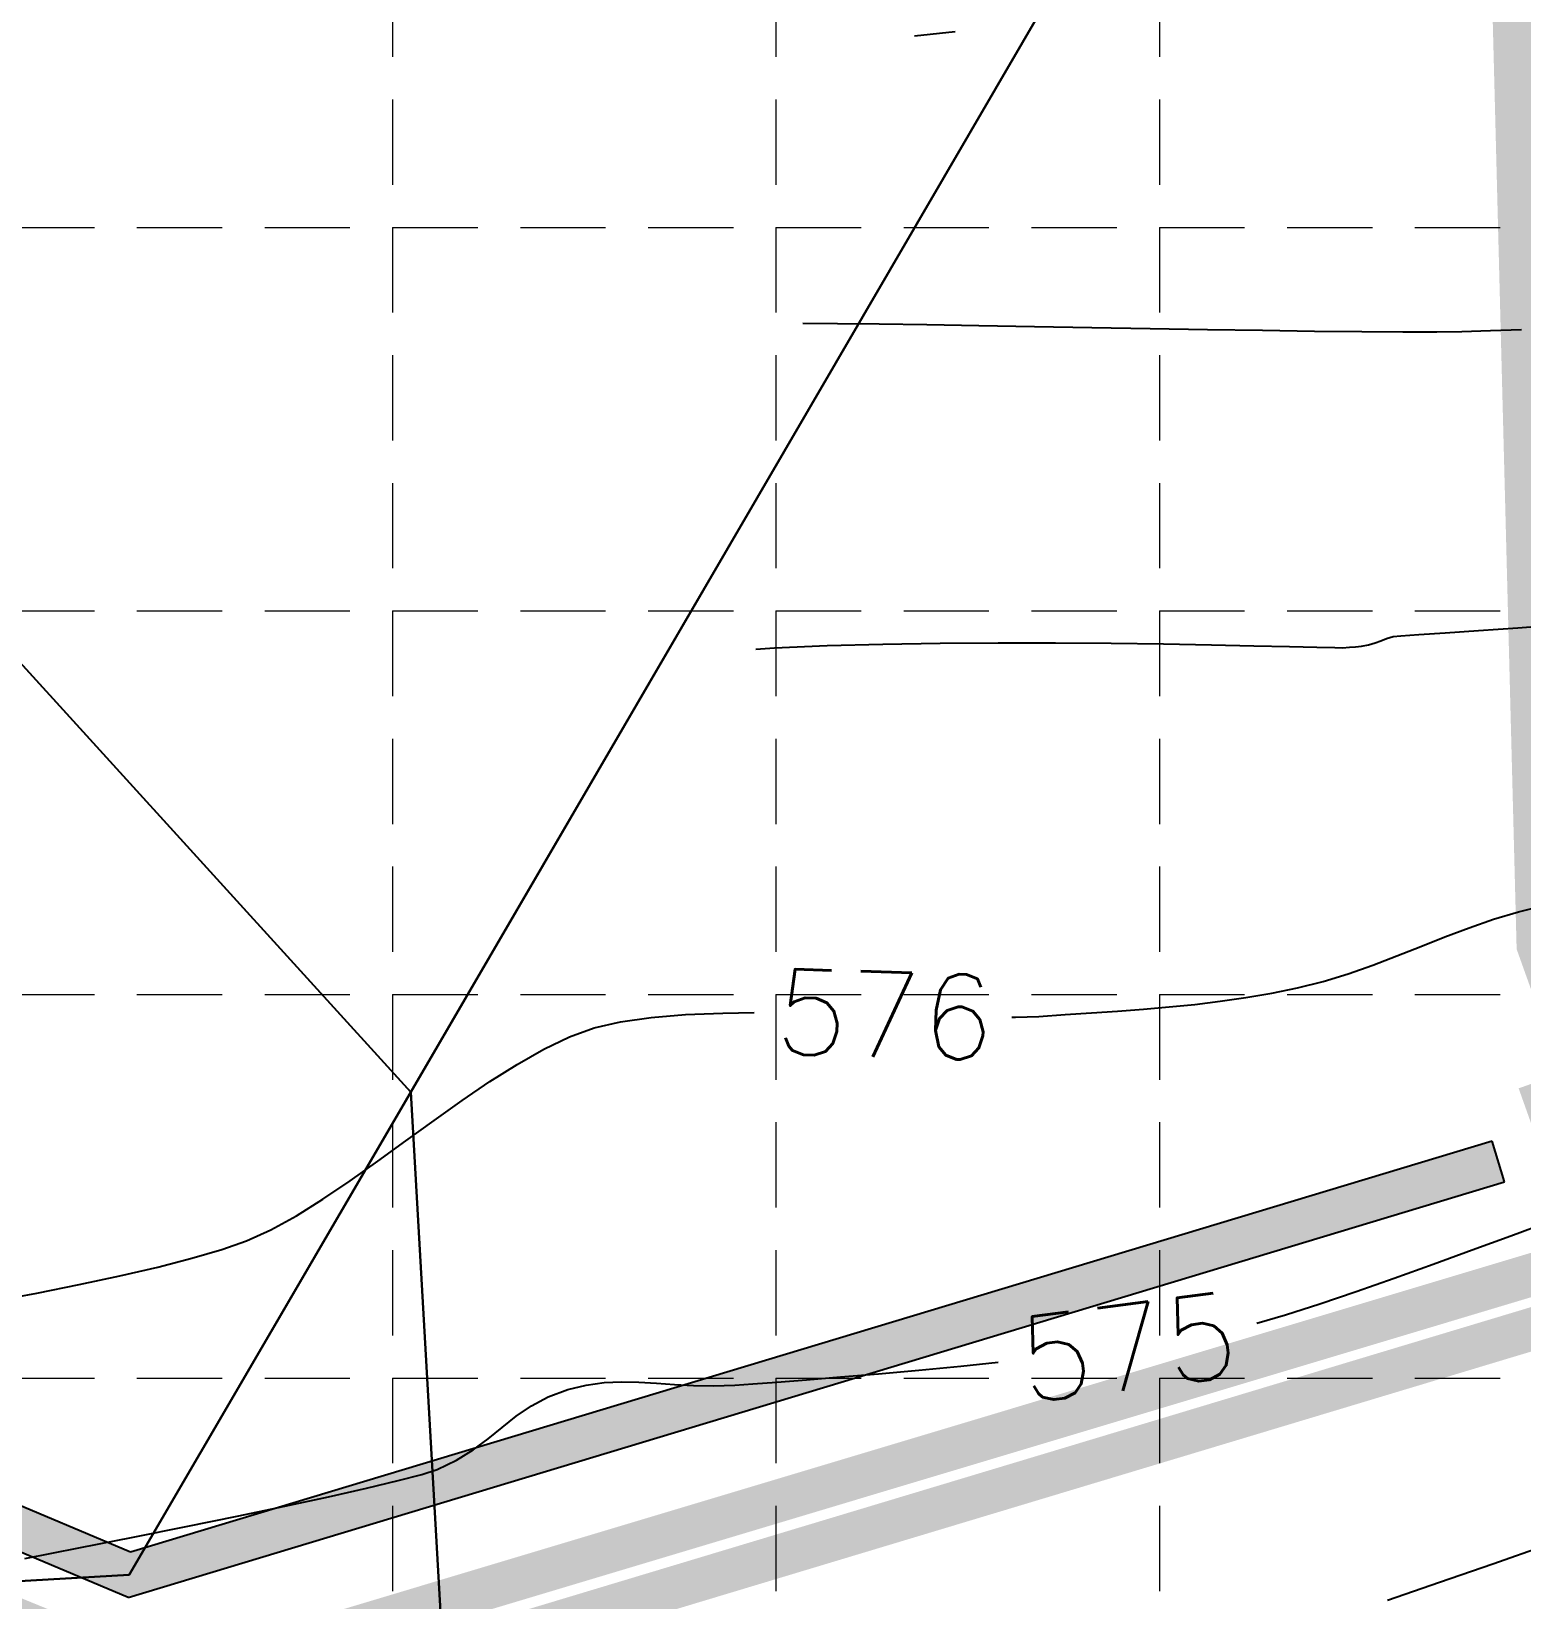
# Model space of a CAD drawing. Header units: inches. Extents: x 2547543 to 2548696, y 7125653 to 7126375.
# Drawn here: x 2548228.6 to 2548298.6, y 7125914 to 7125987.6 of the extents above; entities that cross this region are included whole.
import ezdxf

# ---------------------------------------------------------------- set-up
doc = ezdxf.new("R2010")
doc.units = ezdxf.units.IN
doc.header["$MEASUREMENT"] = 0
doc.linetypes.add('HIDDEN', pattern=[0.375, 0.25, -0.125])
doc.linetypes.add('XHFH001GR$0$HIDDEN2', pattern=[0.1875, 0.125, -0.0625])
for name, color, linetype in [('CONT-MJR', 6, 'Continuous'), ('CONT-MNR', 14, 'Continuous'), ('GRID', 254, 'HIDDEN'), ('LIMITS OF DISTURBANCE', 1, 'HIDDEN'), ('SILT FENCE', 200, 'Continuous'), ('V-AREA', 6, 'Continuous'), ('V-PROP-SUBD-N', 7, 'Continuous'), ('XHFH001GR$0$C-GRAD-WALL-N', 7, 'XHFH001GR$0$HIDDEN2')]:
    doc.layers.add(name, color=color, linetype=linetype)
doc.styles.add('L80', font='simplex', dxfattribs={"height": 3.2})

msp = doc.modelspace()

# ---------------------------------------------------------------- linework, layer by layer
at = {"layer": 'CONT-MJR', "color": 35, "elevation": 575}
for points in [[(2548298.0895087, 7125931.057333926), (2548299.850462907, 7125931.700190539)], [(2548294.437989104, 7125929.718485488), (2548296.274709333, 7125930.390675282)], [(2548290.826483251, 7125928.430595958), (2548292.611272311, 7125929.059035419)], [(2548287.510385525, 7125927.339832367), (2548289.115546224, 7125927.851437979)], [(2548272.268849945, 7125924.936843045), (2548274.015714976, 7125925.112820595)], [(2548253.807830186, 7125923.839947429), (2548254.674795489, 7125924.047266393)], [(2548254.674795489, 7125924.047266393), (2548255.510983865, 7125924.158652751)], [(2548255.510983865, 7125924.158652751), (2548256.330122748, 7125924.195438239)], [(2548256.330122748, 7125924.195438239), (2548257.145939577, 7125924.178954596)], [(2548257.972161786, 7125924.130533557), (2548258.822516812, 7125924.071506863)], [(2548258.822516812, 7125924.071506863), (2548259.710732091, 7125924.023206249)], [(2548259.710732091, 7125924.023206249), (2548260.650535059, 7125924.006963452)], [(2548260.650535059, 7125924.006963452), (2548261.655653153, 7125924.044110213)], [(2548261.655653153, 7125924.044110213), (2548262.490259815, 7125924.1031051)], [(2548263.624811044, 7125924.187745754), (2548265.015652961, 7125924.296352387)], [(2548252.09750361, 7125923.067185933), (2548252.888415786, 7125923.495183956)], [(2548250.731622757, 7125922.056896674), (2548251.392702865, 7125922.579805968)], [(2548250.071872492, 7125921.522310657), (2548250.731622757, 7125922.056896674)], [(2548247.676692816, 7125920.087018373), (2548248.586798315, 7125920.513518897)], [(2548244.356655166, 7125919.205250857), (2548245.837701197, 7125919.55936716)], [(2548245.837701197, 7125919.55936716), (2548246.961563907, 7125919.856398752)], [(2548235.89164739, 7125917.404483695), (2548238.285921925, 7125917.893666262)]]:
    msp.add_lwpolyline(points, dxfattribs=at)
at = {"layer": 'CONT-MJR', "color": 35, "extrusion": (0.3448163924733743, -0.9386701526530222, 0), "elevation": -5810203.839211368}
msp.add_lwpolyline([(4849147.263515571, 575.0000000000009), (4849149.196888398, 575.0000000000009)], dxfattribs=at)
at = {"layer": 'CONT-MJR', "color": 35, "extrusion": (-0.3395544259966493, 0.9405864084634044, 0), "elevation": 5837267.985711061}
msp.add_lwpolyline([(-4816530.146284069, 575.0000000000009), (-4816532.088388244, 575.0000000000009)], dxfattribs=at)
at = {"layer": 'CONT-MJR', "color": 35, "extrusion": (0.3206317388850456, -0.9472039315899993, 0), "elevation": -5932644.506809309}
msp.add_lwpolyline([(4698548.107249321, 575.0000000000009), (4698549.913552031, 575.0000000000009)], dxfattribs=at)
at = {"layer": 'CONT-MJR', "color": 35, "extrusion": (0.2786566259188935, -0.960390797973147, 0), "elevation": -6133577.844684985}
msp.add_lwpolyline([(4433037.345250784, 575), (4433038.744625045, 575)], dxfattribs=at)
at = {"layer": 'CONT-MJR', "color": 35, "extrusion": (0.08944232049066321, -0.9959920036351927, 0), "elevation": -6869440.860759846}
msp.add_lwpolyline([(3175414.171107643, 575.0000000000009), (3175416.076535302, 575.0000000000009)], dxfattribs=at)
at = {"layer": 'CONT-MJR', "color": 35, "extrusion": (0.09438650811754273, -0.9955356282350608, 0), "elevation": -6853589.637566414}
msp.add_lwpolyline([(3209485.017637263, 575.0000000000009), (3209487.005979849, 575.0000000000009)], dxfattribs=at)
at = {"layer": 'CONT-MJR', "color": 35, "extrusion": (-0.05850496181606961, -0.9982871177386294, 0), "elevation": -7262803.996853312}
msp.add_lwpolyline([(2126990.35948294, 575), (2126991.187122799, 575)], dxfattribs=at)
at = {"layer": 'CONT-MJR', "color": 35, "extrusion": (0.07439601970200181, -0.9972287762858126, 0), "elevation": -6916595.986813833}
msp.add_lwpolyline([(3071341.074786408, 575), (3071342.21249047, 575)], dxfattribs=at)
at = {"layer": 'CONT-MJR', "color": 35, "extrusion": (0.08135991522925483, -0.9966847867775893, 0), "elevation": -6894973.712248024}
msp.add_lwpolyline([(3119581.57046018, 575.0000000000009), (3119583.179272462, 575.0000000000009)], dxfattribs=at)
at = {"layer": 'CONT-MJR', "color": 35, "extrusion": (0.08516339069905865, -0.9963669990945302, 0), "elevation": -6883016.911658246}
msp.add_lwpolyline([(3145876.650286452, 575), (3145878.429210946, 575)], dxfattribs=at)
at = {"layer": 'CONT-MJR', "color": 35, "extrusion": (0.3511083279928352, -0.9363348450282494, 0), "elevation": -5777537.660591651}
msp.add_lwpolyline([(4887989.057166481, 575), (4887990.039095549, 575)], dxfattribs=at)
at = {"layer": 'CONT-MJR', "color": 35, "extrusion": (-0.5687688988988672, 0.8224973797194555, 0), "elevation": 4411686.511229}
msp.add_lwpolyline([(-6148933.232719377, 575.0000000000005), (-6148934.089622708, 575.0000000000005)], dxfattribs=at)
at = {"layer": 'CONT-MJR', "color": 35, "extrusion": (-0.5270481483963911, 0.8498354248158497, 0), "elevation": 4712809.987484538}
msp.add_lwpolyline([(-5921295.13256813, 575), (-5921296.055409117, 575)], dxfattribs=at)
at = {"layer": 'CONT-MJR', "color": 35, "extrusion": (0.597655701473506, -0.8017528687171699, 0), "elevation": -4190251.838531126}
msp.add_lwpolyline([(6301913.55729544, 575), (6301914.431394234, 575)], dxfattribs=at)
at = {"layer": 'CONT-MJR', "color": 35, "extrusion": (-0.3069218666041145, 0.9517347150336832, 0), "elevation": 5999872.589871073}
msp.add_lwpolyline([(-4612355.719396703, 575.0000000000009), (-4612356.470791915, 575.0000000000009)], dxfattribs=at)
at = {"layer": 'CONT-MJR', "color": 35, "extrusion": (0.2109018409752399, -0.9775072447165057, 0), "elevation": -6428208.206303217}
msp.add_lwpolyline([(3993792.879999332, 575), (3993794.967719142, 575)], dxfattribs=at)
at = {"layer": 'CONT-MJR', "color": 35, "extrusion": (0.2194451521946584, -0.9756248383360601, 0), "elevation": -6393023.901943323}
msp.add_lwpolyline([(4049877.081708053, 575.0000000000009), (4049878.913025587, 575.0000000000009)], dxfattribs=at)
at = {"layer": 'CONT-MJR', "color": 35, "extrusion": (0.2048131682596127, -0.9788010860779934, 0), "elevation": -6452943.416803028}
msp.add_lwpolyline([(3953700.222405557, 575), (3953702.514284017, 575)], dxfattribs=at)
at = {"layer": 'CONT-MJR', "color": 35, "extrusion": (0.196452568187904, -0.980513329053908, 0), "elevation": -6486449.511570769}
msp.add_lwpolyline([(3898481.488874304, 575.0000000000009), (3898484.032139543, 575.0000000000009)], dxfattribs=at)
at = {"layer": 'CONT-MJR', "color": 35, "extrusion": (-0.1933072933420522, 0.9811382626015408, 0), "elevation": 6498917.630510163}
msp.add_lwpolyline([(-3877658.407771179, 575.0000000000009), (-3877660.998217413, 575.0000000000009)], dxfattribs=at)
at = {"layer": 'CONT-MJR', "color": 35, "extrusion": (0.1905201927537214, -0.9816832769040558, 0), "elevation": -6509903.532587877}
msp.add_lwpolyline([(3859183.99896218, 575.0000000000009), (3859186.584231738, 575.0000000000009)], dxfattribs=at)
at = {"layer": 'CONT-MNR', "color": 35}
for points, elevation in [([(2548270.079633216, 7125987.368215827), (2548272.002663529, 7125987.576592159)], 579), ([(2548268.425648914, 7125973.844257366), (2548270.661977742, 7125973.811993244)], 578), ([(2548270.661977742, 7125973.811993244), (2548273.114496779, 7125973.772258561)], 578), ([(2548275.720717127, 7125973.727476822), (2548278.418149894, 7125973.680071535)], 578), ([(2548278.418149894, 7125973.680071535), (2548281.144306181, 7125973.632466204)], 578), ([(2548283.836697095, 7125973.587084338), (2548286.432833739, 7125973.546349444)], 578), ([(2548286.432833739, 7125973.546349444), (2548288.870227218, 7125973.512685027)], 578), ([(2548288.870227218, 7125973.512685027), (2548291.086388636, 7125973.488514596)], 578), ([(2548291.086388636, 7125973.488514596), (2548293.018829099, 7125973.476261656)], 578), ([(2548295.782591573, 7125973.497202274), (2548297.124775313, 7125973.537638158)], 578), ([(2548292.566730067, 7125959.171774708), (2548292.927596465, 7125959.20709506)], 577), ([(2548292.927596465, 7125959.20709506), (2548293.760556548, 7125959.26903905)], 577), ([(2548293.760556548, 7125959.26903905), (2548294.997350861, 7125959.355220248)], 577), ([(2548294.997350861, 7125959.355220248), (2548296.569719947, 7125959.463252221)], 577), ([(2548296.569719947, 7125959.463252221), (2548298.409404351, 7125959.590748547)], 577), ([(2548263.518292258, 7125958.643174853), (2548265.98305549, 7125958.751049427)], 577), ([(2548265.98305549, 7125958.751049427), (2548268.592749191, 7125958.823858612)], 577), ([(2548268.592749191, 7125958.823858612), (2548271.289043594, 7125958.866284385)], 577), ([(2548274.013608929, 7125958.883008728), (2548276.708115427, 7125958.878713616)], 577), ([(2548276.708115427, 7125958.878713616), (2548279.31423332, 7125958.858081028)], 577), ([(2548279.31423332, 7125958.858081028), (2548281.773632838, 7125958.825792941)], 577), ([(2548281.773632838, 7125958.825792941), (2548284.027984214, 7125958.786531336)], 577), ([(2548284.027984214, 7125958.786531336), (2548286.018957676, 7125958.744978186)], 577), ([(2548286.018957676, 7125958.744978186), (2548287.688223459, 7125958.705815473)], 577), ([(2548287.688223459, 7125958.705815473), (2548288.977451791, 7125958.673725173)], 577), ([(2548289.828312904, 7125958.653389266), (2548290.182477029, 7125958.649489727)], 577), ([(2548290.182477029, 7125958.649489727), (2548290.512887245, 7125958.669940729)], 577), ([(2548290.798266135, 7125958.690271325), (2548291.081083842, 7125958.723909053)], 577), ([(2548291.40381051, 7125958.784281447), (2548291.719256913, 7125958.874902459)], 577), ([(2548291.719256913, 7125958.874902459), (2548291.985073016, 7125958.98001301)], 577), ([(2548291.985073016, 7125958.98001301), (2548292.250987756, 7125959.084131095)], 577), ([(2548294.986210731, 7125945.078428149), (2548296.12054274, 7125945.506949322)], 576), ([(2548290.450233131, 7125943.350755543), (2548291.599539849, 7125943.754775438)], 576), ([(2548289.277789132, 7125942.990281521), (2548290.450233131, 7125943.350755543)], 576), ([(2548286.857730961, 7125942.441598999), (2548288.07445041, 7125942.688321596)], 576), ([(2548261.082872986, 7125941.506527239), (2548262.556687379, 7125941.528263015)], 576), ([(2548277.1659756, 7125941.429459645), (2548278.398680581, 7125941.509989219)], 576), ([(2548278.398680581, 7125941.509989219), (2548279.619892777, 7125941.593478519)], 576), ([(2548284.444068529, 7125942.058829565), (2548285.648507915, 7125942.233464932)], 576), ([(2548255.0414848, 7125940.803665275), (2548256.280338201, 7125941.090915941)], 576), ([(2548257.726811821, 7125941.296377616), (2548259.340968976, 7125941.431198611)], 576), ([(2548274.65079171, 7125941.305133045), (2548274.824590056, 7125941.305228576)], 576), ([(2548275.919065091, 7125941.34679997), (2548277.1659756, 7125941.429459645)], 576), ([(2548250.154212893, 7125938.285690228), (2548251.436300207, 7125939.097548928)], 576), ([(2548246.20496816, 7125935.502009079), (2548247.528682971, 7125936.460680681)], 576), ([(2548238.730806888, 7125930.81974005), (2548239.871451471, 7125931.336567663)], 576), ([(2548232.779637643, 7125929.17226807), (2548234.554419146, 7125929.584341248)], 576), ([(2548294.742428426, 7125914.790591182), (2548297.235147884, 7125915.65976361)], 574)]:
    msp.add_lwpolyline(points, dxfattribs=dict(at, elevation=elevation))
at = {"layer": 'CONT-MNR', "color": 35, "extrusion": (-0.00621861759447864, -0.9999806642106704, 0), "elevation": -7141682.774991284}
msp.add_lwpolyline([(2503901.87227782, 578), (2503903.488790803, 578)], dxfattribs=at)
at = {"layer": 'CONT-MNR', "color": 35, "extrusion": (-0.01142624799095088, -0.9999347182975743, 0), "elevation": -7154625.795532346}
msp.add_lwpolyline([(2466676.968248803, 578), (2466678.926026335, 578)], dxfattribs=at)
at = {"layer": 'CONT-MNR', "color": 35, "extrusion": (-0.01718010130239216, -0.9998524111683883, 0), "elevation": -7168701.648368639}
msp.add_lwpolyline([(2425472.066559592, 578.0000000000009), (2425474.673164646, 578.0000000000009)], dxfattribs=at)
at = {"layer": 'CONT-MNR', "color": 35, "extrusion": (-0.01685320685848804, -0.9998579746236887, 0), "elevation": -7167908.272638045}
msp.add_lwpolyline([(2427823.71602163, 578), (2427826.408794987, 578)], dxfattribs=at)
at = {"layer": 'CONT-MNR', "color": 35, "extrusion": (0.001316362863213109, -0.999999133594031, 0), "elevation": -7122612.823981135}
msp.add_lwpolyline([(2557671.177821211, 578.0000000000009), (2557672.764053196, 578.0000000000009)], dxfattribs=at)
at = {"layer": 'CONT-MNR', "color": 35, "extrusion": (0.01600818333360577, -0.9998718608233547, 0), "elevation": -7084266.79474957}
msp.add_lwpolyline([(2662041.958559003, 578.0000000000009), (2662043.136241774, 578.0000000000009)], dxfattribs=at)
at = {"layer": 'CONT-MNR', "color": 35, "extrusion": (0.0323133150794263, -0.999477788481854, 0), "elevation": -7039908.344269942}
msp.add_lwpolyline([(2777230.202834453, 578.0000000000005), (2777231.67098975, 578.0000000000005)], dxfattribs=at)
at = {"layer": 'CONT-MNR', "color": 35, "extrusion": (0.07073588490892029, -0.997495079980925, 0), "elevation": -6927853.488913348}
msp.add_lwpolyline([(3045976.183180863, 577), (3045978.227040832, 577)], dxfattribs=at)
at = {"layer": 'CONT-MNR', "color": 35, "extrusion": (0.06513740434700122, -0.9978763042356179, 0), "elevation": -6944838.003813467}
msp.add_lwpolyline([(3007017.352578096, 577.0000000000009), (3007018.231352421, 577.0000000000009)], dxfattribs=at)
at = {"layer": 'CONT-MNR', "color": 35, "extrusion": (0.006138236874886276, -0.9999811608465772, 0), "elevation": -7110182.726458401}
msp.add_lwpolyline([(2591964.105251766, 577.0000000000009), (2591966.829868432, 577.0000000000009)], dxfattribs=at)
at = {"layer": 'CONT-MNR', "color": 35, "extrusion": (-0.02389356036778698, -0.9997145081336727, 0), "elevation": -7184811.967001354}
msp.add_lwpolyline([(2377296.937926669, 577.0000000000009), (2377297.789030766, 577.0000000000009)], dxfattribs=at)
at = {"layer": 'CONT-MNR', "color": 35, "extrusion": (0.07106062026140104, -0.9974719987288191, 0), "elevation": -6926861.132912729}
msp.add_lwpolyline([(3048223.474274426, 577.0000000000009), (3048223.760376583, 577.0000000000009)], dxfattribs=at)
at = {"layer": 'CONT-MNR', "color": 35, "extrusion": (0.1838799580096699, -0.9829487072285931, 0), "elevation": -6535872.258444604}
msp.add_lwpolyline([(3815160.414724555, 577.0000000000005), (3815160.743049589, 577.0000000000005)], dxfattribs=at)
at = {"layer": 'CONT-MNR', "color": 35, "extrusion": (-0.267466548183438, 0.9635671463903471, 0), "elevation": 6184757.127856272}
msp.add_lwpolyline([(-4361406.371181862, 577), (-4361406.698862516, 577)], dxfattribs=at)
at = {"layer": 'CONT-MNR', "color": 35, "extrusion": (0.2865580306649025, -0.9580628867989057, 0), "elevation": -6096869.25673669}
msp.add_lwpolyline([(4483426.064345732, 576), (4483427.289097595, 576)], dxfattribs=at)
at = {"layer": 'CONT-MNR', "color": 35, "extrusion": (0.2338597051587122, -0.9722703524756272, 0), "elevation": -6332401.954455021}
msp.add_lwpolyline([(4144106.71648068, 576.0000000000009), (4144107.955389293, 576.0000000000009)], dxfattribs=at)
at = {"layer": 'CONT-MNR', "color": 35, "extrusion": (-0.3264904775324858, 0.9452004909439106, 0), "elevation": 5903452.774317877}
msp.add_lwpolyline([(-4735204.095641817, 576.0000000000009), (-4735205.312295793, 576.0000000000009)], dxfattribs=at)
at = {"layer": 'CONT-MNR', "color": 35, "extrusion": (0.3683182726324393, -0.9296997633887276, 0), "elevation": -5686405.847169682}
msp.add_lwpolyline([(4993762.605317621, 576), (4993763.816788811, 576)], dxfattribs=at)
at = {"layer": 'CONT-MNR', "color": 35, "extrusion": (0.3673101257991841, -0.9300985278374477, 0), "elevation": -5691816.474938033}
msp.add_lwpolyline([(4987595.987268683, 576), (4987597.198365669, 576)], dxfattribs=at)
at = {"layer": 'CONT-MNR', "color": 35, "extrusion": (0.3564452904212957, -0.9343161964434086, 0), "elevation": -5749558.125755323}
msp.add_lwpolyline([(4920919.205907511, 576.0000000000005), (4920920.419551117, 576.0000000000005)], dxfattribs=at)
at = {"layer": 'CONT-MNR', "color": 35, "extrusion": (-0.2433891618682173, 0.9699287169091794, 0), "elevation": 6291430.749812855}
msp.add_lwpolyline([(-4206035.000798194, 576.0000000000005), (-4206036.24144475, 576.0000000000005)], dxfattribs=at)
at = {"layer": 'CONT-MNR', "color": 35, "extrusion": (0.1696277876291389, -0.9855082007086718, 0), "elevation": -6590414.452052476}
msp.add_lwpolyline([(3720114.220188469, 576), (3720115.447193018, 576)], dxfattribs=at)
at = {"layer": 'CONT-MNR', "color": 35, "extrusion": (0.07528591788533925, -0.9971619881283894, 0), "elevation": -6913868.516427698}
msp.add_lwpolyline([(3077530.625741688, 576.0000000000009), (3077531.84162453, 576.0000000000009)], dxfattribs=at)
at = {"layer": 'CONT-MNR', "color": 35, "extrusion": (0.08644679392332263, -0.9962564688976322, 0), "elevation": -6878974.792715109}
msp.add_lwpolyline([(3154756.076125866, 576.0000000000009), (3154757.287023747, 576.0000000000009)], dxfattribs=at)
at = {"layer": 'CONT-MNR', "color": 35, "extrusion": (0.1016375157235056, -0.9948214992638399, 0), "elevation": -6830039.039116583}
msp.add_lwpolyline([(3259348.778971453, 576), (3259349.988243958, 576)], dxfattribs=at)
at = {"layer": 'CONT-MNR', "color": 35, "extrusion": (0.1207258698785584, -0.9926858840247833, 0), "elevation": -6766178.235970441}
msp.add_lwpolyline([(3389930.338635651, 576.0000000000009), (3389931.549863176, 576.0000000000009)], dxfattribs=at)
at = {"layer": 'CONT-MNR', "color": 35, "extrusion": (0.342531703623332, -0.9395062703425123, 0), "elevation": -5822007.926506554}
msp.add_lwpolyline([(4834961.00746497, 576), (4834962.23330537, 576)], dxfattribs=at)
at = {"layer": 'CONT-MNR', "color": 35, "extrusion": (0.1406315299271084, -0.9900620045180812, 0), "elevation": -6696758.341199677}
msp.add_lwpolyline([(3525063.718723386, 576.0000000000009), (3525065.179716347, 576.0000000000009)], dxfattribs=at)
at = {"layer": 'CONT-MNR', "color": 35, "extrusion": (0.04320461379811899, -0.9990662447238198, 0), "elevation": -7009190.985105464}
msp.add_lwpolyline([(2853753.437847221, 576), (2853755.181379264, 576)], dxfattribs=at)
at = {"layer": 'CONT-MNR', "color": 35, "extrusion": (0.03795558332819771, -0.999279427234553, 0), "elevation": -7024085.288547977}
msp.add_lwpolyline([(2816907.86615503, 576), (2816908.961419284, 576)], dxfattribs=at)
at = {"layer": 'CONT-MNR', "color": 35, "extrusion": (-0.4323524834847096, 0.9017046800502945, 0), "elevation": 5323749.896005651}
msp.add_lwpolyline([(-5378689.144103018, 576), (-5378690.48047865, 576)], dxfattribs=at)
at = {"layer": 'CONT-MNR', "color": 35, "extrusion": (-0.4935227794321078, 0.8697328705882095, 0), "elevation": 4940043.335413246}
msp.add_lwpolyline([(-5733111.30616018, 576), (-5733112.741639659, 576)], dxfattribs=at)
at = {"layer": 'CONT-MNR', "color": 35, "extrusion": (-0.562341876609663, 0.8269048396345996, 0), "elevation": 4459485.081583792}
msp.add_lwpolyline([(-6114372.314123437, 576.0000000000009), (-6114373.893297946, 576.0000000000009)], dxfattribs=at)
at = {"layer": 'CONT-MNR', "color": 35, "extrusion": (-0.5789155711133228, 0.815387491639733, 0), "elevation": 4335179.282852921}
msp.add_lwpolyline([(-6203124.736342165, 576.0000000000005), (-6203126.354839984, 576.0000000000005)], dxfattribs=at)
at = {"layer": 'CONT-MNR', "color": 35, "extrusion": (0.5860319531902929, -0.8102879425488018, 0), "elevation": -4280705.915951158}
msp.add_lwpolyline([(6240837.448668863, 576), (6240839.075081873, 576)], dxfattribs=at)
at = {"layer": 'CONT-MNR', "color": 35, "extrusion": (0.5771795895424618, -0.8166172429085705, 0), "elevation": -4348366.086459449}
msp.add_lwpolyline([(6193883.097430075, 576), (6193884.691992279, 576)], dxfattribs=at)
at = {"layer": 'CONT-MNR', "color": 35, "extrusion": (0.5588680229139714, -0.8292566146641394, 0), "elevation": -4485095.742887542}
msp.add_lwpolyline([(6095602.747583493, 576.0000000000009), (6095604.286995072, 576.0000000000009)], dxfattribs=at)
at = {"layer": 'CONT-MNR', "color": 35, "extrusion": (0.5287025355777456, -0.8488071800318744, 0), "elevation": -4701280.728361774}
msp.add_lwpolyline([(5930463.628531198, 576.0000000000009), (5930465.090728515, 576.0000000000009)], dxfattribs=at)
at = {"layer": 'CONT-MNR', "color": 35, "extrusion": (0.4824071162606636, -0.875947129786422, 0), "elevation": -5012650.053394221}
msp.add_lwpolyline([(5669723.388150341, 576.0000000000009), (5669724.753319527, 576.0000000000009)], dxfattribs=at)
at = {"layer": 'CONT-MNR', "color": 35, "extrusion": (0.3314211275778734, -0.9434829284067683, 0), "elevation": -5878653.923930759}
msp.add_lwpolyline([(4765902.534161836, 576), (4765903.767341399, 576)], dxfattribs=at)
at = {"layer": 'CONT-MNR', "color": 35, "extrusion": (0.2492322729969415, -0.9684437382196129, 0), "elevation": -6265959.59482194}
msp.add_lwpolyline([(4243833.425263588, 576.0000000000009), (4243835.086005268, 576.0000000000009)], dxfattribs=at)
at = {"layer": 'CONT-MNR', "color": 35, "extrusion": (0.2819639355083816, -0.9594250044024417, 0), "elevation": -6118284.7228892}
msp.add_lwpolyline([(4454096.758133018, 576), (4454098.222102575, 576)], dxfattribs=at)
at = {"layer": 'CONT-MNR', "color": 35, "extrusion": (0.2091825825696818, -0.9778766011872245, 0), "elevation": -6435233.485445075}
msp.add_lwpolyline([(3982475.530066853, 576.0000000000005), (3982477.477049602, 576.0000000000005)], dxfattribs=at)
at = {"layer": 'CONT-MNR', "color": 35, "extrusion": (0.1863165299635022, -0.9824897712761999, 0), "elevation": -6526374.567452156}
msp.add_lwpolyline([(3831284.968561246, 576), (3831287.055306475, 576)], dxfattribs=at)
at = {"layer": 'CONT-MNR', "color": 35, "extrusion": (0.1962919379803322, -0.9805454987321728, 0), "elevation": -6487100.197782066}
msp.add_lwpolyline([(3897416.646803513, 576), (3897418.682116498, 576)], dxfattribs=at)
at = {"layer": 'CONT-MNR', "color": 35, "extrusion": (0.3306526503325654, -0.9437525230843362, 0), "elevation": -5882499.648551296}
msp.add_lwpolyline([(4761164.844186826, 574.0000000000009), (4761167.485863026, 574.0000000000009)], dxfattribs=at)
at = {"layer": 'CONT-MNR', "color": 35, "extrusion": (0.3268346519542655, -0.9450815363141606, 0), "elevation": -5901699.472717234}
msp.add_lwpolyline([(4737339.605210979, 574), (4737342.190594176, 574)], dxfattribs=at)
at = {"layer": 'GRID', "color": 252, "linetype": 'HIDDEN', "lineweight": 0, "ltscale": 16}
for p, q in [((2548245.583313592, 7126356.376313465), (2548245.583313592, 7125726.296813901)), ((2548263.583313592, 7126356.376313465), (2548263.583313592, 7125726.296813901)), ((2548281.583313592, 7126356.376313465), (2548281.583313592, 7125726.296813901)), ((2547561.583313602, 7125978.37631347), (2548677.583313586, 7125978.37631347)), ((2547561.583313602, 7125960.37631347), (2548677.583313586, 7125960.37631347)), ((2547561.583313602, 7125942.37631347), (2548677.583313586, 7125942.37631347)), ((2547561.583313602, 7125924.376313471), (2548677.583313586, 7125924.376313471))]:
    msp.add_line(p, q, dxfattribs=at)
at = {"layer": 'LIMITS OF DISTURBANCE', "color": 1, "ltscale": 60, "const_width": 2}
msp.add_lwpolyline([(2547967.954697454, 7126013.196141268), (2547973.363180194, 7125907.08563582), (2547973.905160983, 7125899.71725772), (2547973.905160983, 7125899.71725772), (2548217.576583167, 7125914.470785707), (2548235.181018622, 7125907.431437847), (2548305.145239341, 7125928.501275192), (2548299.352715652, 7125944.690279533), (2548299.352715652, 7125944.690279533), (2548297.334525043, 7126023.04580101), (2548289.109176521, 7126123.768545461), (2548242.752504996, 7126178.872915617), (2548190.989095759, 7126165.783801441), (2548158.767342761, 7126105.378208232), (2548157.321084304, 7126106.061658075, 0.5593995445289427), (2548084.211959569, 7126057.953686372), (2548033.93825647, 7126055.827996069), (2548036.387905852, 7126016.034942284), (2547967.954697454, 7126013.196141268)], format="xyb", close=True, dxfattribs=at)
at = {"layer": 'SILT FENCE', "ltscale": 60, "const_width": 2}
msp.add_lwpolyline([(2547975.841348776, 7125907.322654696), (2547976.012900911, 7125902.263686043), (2548118.600467875, 7125910.896980291), (2548218.604574398, 7125916.866866249), (2548235.222198039, 7125910.071090102), (2548302.284378363, 7125930.185571211), (2548299.393388013, 7125938.306453394)], dxfattribs=at)
at = {"layer": 'V-AREA', "color": 7}
for p, q in [((2548296.281546575, 7126023.308951806), (2548246.43284959, 7125937.798923051)), ((2548246.432849591, 7125937.798923053), (2548296.281546576, 7126023.308951808)), ((2548246.43284959, 7125937.798923052), (2548169.087668, 7126022.794097924)), ((2548169.087668, 7126022.794097924), (2548246.432849591, 7125937.798923053)), ((2548246.43284959, 7125937.798923053), (2548233.222309056, 7125915.13767473)), ((2548233.222309057, 7125915.137674731), (2548246.43284959, 7125937.798923052)), ((2548246.43284959, 7125937.798923051), (2548253.604166746, 7125812.794041495)), ((2548253.604166746, 7125812.794041494), (2548246.43284959, 7125937.798923053)), ((2548233.222309056, 7125915.13767473), (2548150.099276815, 7125910.369047939)), ((2548150.099276815, 7125910.369047939), (2548233.222309057, 7125915.137674731))]:
    msp.add_line(p, q, dxfattribs=at)
at = {"layer": 'V-PROP-SUBD-N'}
for p, q in [((2548296.281546575, 7126023.308951808), (2548233.222309056, 7125915.13767473)), ((2548169.087668, 7126022.794097924), (2548246.43284959, 7125937.798923052)), ((2548246.43284959, 7125937.798923052), (2548253.604166746, 7125812.794041494)), ((2547975.737416676, 7125900.366204983), (2548233.222309056, 7125915.13767473))]:
    msp.add_line(p, q, dxfattribs=at)
at = {"layer": 'XHFH001GR$0$C-GRAD-WALL-N', "color": 4, "linetype": 'Continuous'}
for p, q in [((2548297.202714002, 7125935.492749906), (2548233.278734469, 7125916.199259883)), ((2548297.780604731, 7125933.578058728), (2548297.202714002, 7125935.492749906)), ((2548233.165883644, 7125914.07608958), (2548297.780604731, 7125933.578058728)), ((2548233.278734469, 7125916.199259883), (2548216.681047284, 7125923.203528596)), ((2548233.165883644, 7125914.07608958), (2548216.331620137, 7125921.180194138))]:
    msp.add_line(p, q, dxfattribs=at)
at = {"layer": 'XHFH001GR$0$C-GRAD-WALL-N', "color": 4, "const_width": 2}
msp.add_lwpolyline([(2548297.491659367, 7125934.535404317), (2548233.222309056, 7125915.13767473), (2548216.50633371, 7125922.191861367), (2547975.279223666, 7125908.353072901), (2547974.591934151, 7125920.333374784)], dxfattribs=at)

# ---------------------------------------------------------------- texts
at = {"layer": 'CONT-MJR', "color": 35, "insert": (2548274.762030764, 7125927.154070253, 575), "char_height": 4, "width": 15.04761904761904, "attachment_point": 1, "rotation": 7.310775498973227, "style": 'L80'}
msp.add_mtext('\\Fsimplex.shx;\\W1.0000000000;\\T1.0000000000;\\o\\l575', dxfattribs=at)
at = {"layer": 'CONT-MNR', "color": 35, "insert": (2548263.620646848, 7125943.588116257, 576), "char_height": 4, "width": 15.04761904761904, "attachment_point": 1, "rotation": 358.2347037444845, "style": 'L80'}
msp.add_mtext('\\Fsimplex.shx;\\W1.0000000000;\\T1.0000000000;\\o\\l576', dxfattribs=at)

doc.saveas('drawing.dxf')
